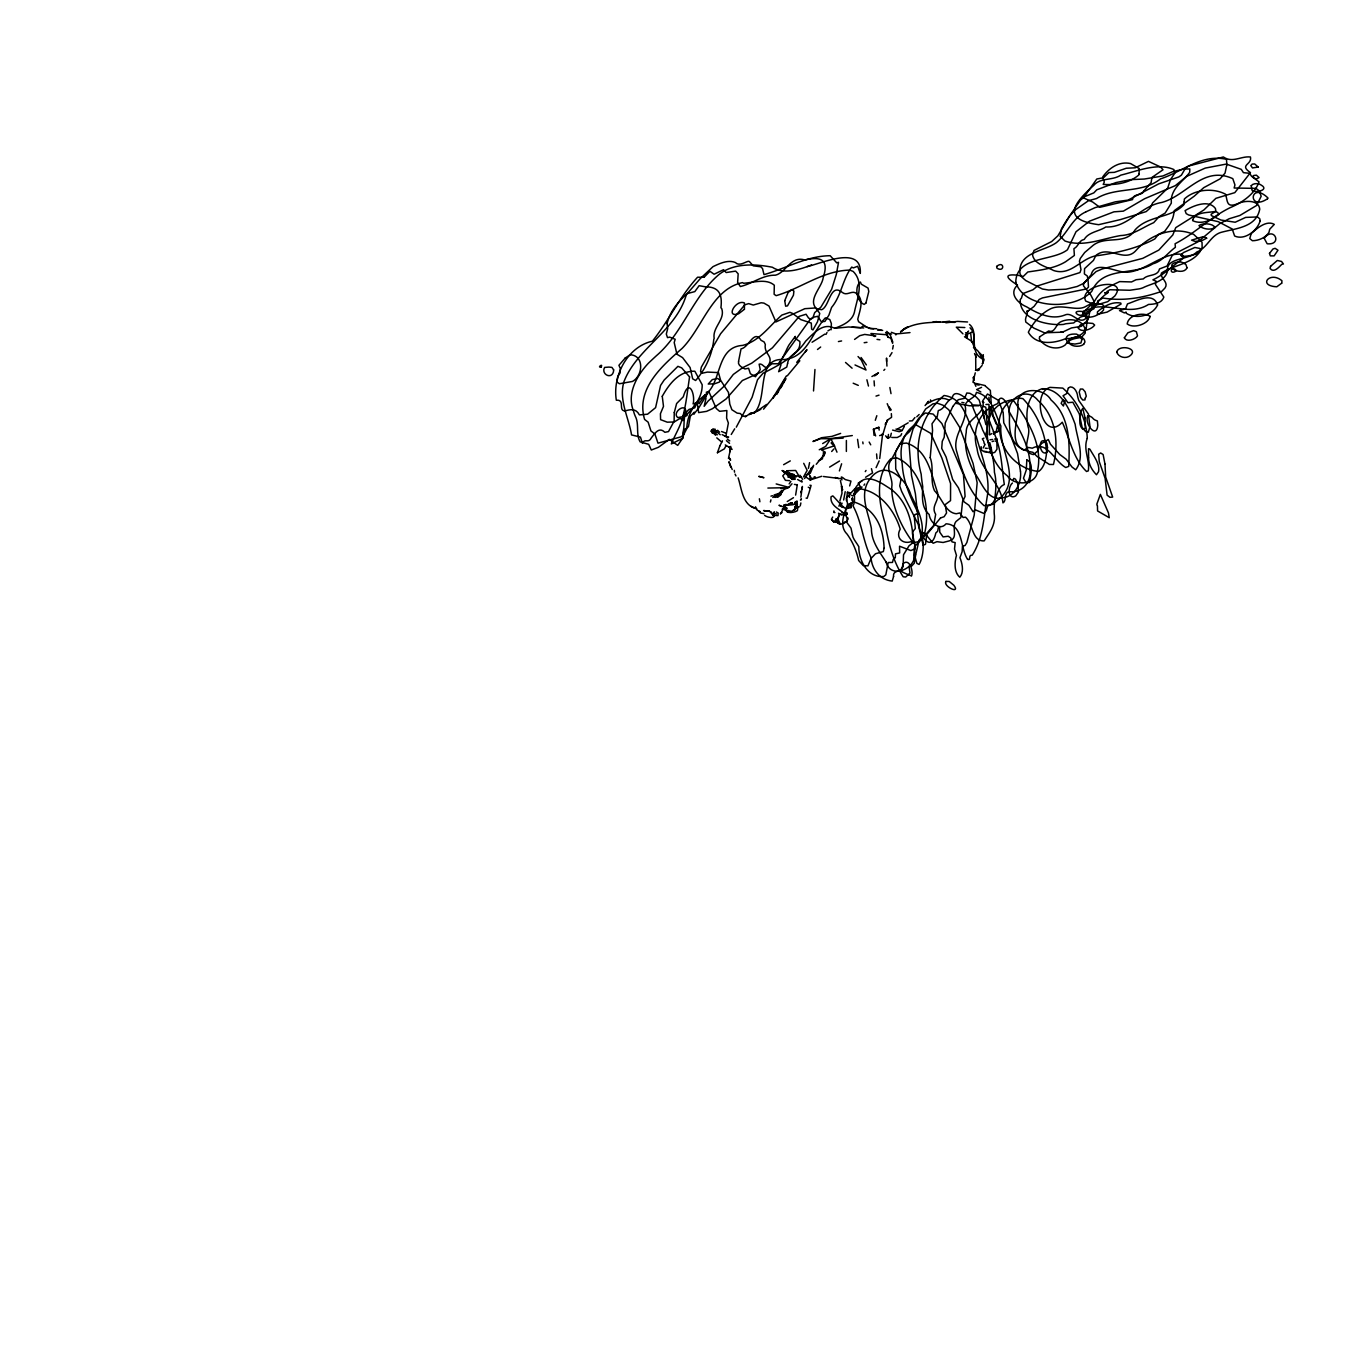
<?xml version="1.0" encoding="UTF-8"?>
<svg xmlns="http://www.w3.org/2000/svg" width="1351" height="1351" viewBox="0 0 1351 1351"><rect width="100%" height="100%" fill="white"/><g stroke="black" fill="none" stroke-linecap="round" stroke-linejoin="round"><path stroke-width="1.5" d="M989.759 406.617L990.199 414.673M697.741 406.263L698.636 412.612L706.624 411.346L712.501 408.661L726.23 398.849L742.358 380.526L761.542 371.897L771.928 363.807L778.328 363.723L809.705 320.069L813.758 317.164L817.642 316.303L821.34 321.758L824.954 321.403L828.889 315.171L831.591 307.42C841.386 295.835 842.602 278.965 851.721 267.093L853.325 267.903L857.649 266.282L860.3 273.409C862.107 244.751 821.78 263.344 807.02 266.654C795.063 271.027 781.756 273.51 772.4 267.262C754.956 263.8 733.255 262.837 718.563 274.861C692.506 297.321 682.88 333.005 656.366 355.752A355.583 205.301 -60 0 0 648.497 363.132C636.946 375.325 626.543 393.884 633.467 410.805A57.823 33.387 -60 0 0 635.257 416.176C639.513 424.13 635.578 434.043 640.154 441.878L648.683 444.31L651.3 450.018L658.376 447.316L669.319 439.362L677.712 445.374L682.711 438.112L682.795 432.894C685.481 425.193 681.748 414.757 689.128 409.37L694.786 407.816L696.863 402.649L697.69 406.212M801.211 499.802L801.379 498.772L800.434 500.073M973.801 344.184C973.767 337.581 975.405 329.104 969.478 324.426M940.499 517.973L944.113 516.707L946.561 512.958L945.21 504.582L950.53 500.63L950.58 483.557L941.867 458.023L930.755 433.367L915.522 424.569C901.742 432.827 899.141 449.579 902.215 463.866C902.975 481.294 910.591 497.81 918.494 513.65L914.982 514.461L914.306 516.69L915.303 528.579L912.634 531.754L912.482 533.865L914.965 545.905L914.526 555.177L916.89 563.384L919.068 564.431C923.24 557.642 924.945 542.325 920.926 534L923.527 536.094L924.878 535.739L924.405 533.341L922.446 532.446L924.776 533.206L933.119 543.254L936.969 541.667L943.116 542.477L948.909 540.991C959.261 538.475 950.969 527.684 956.035 521.486L960.882 517.585L962.52 501.829L965.087 496.391L963.432 474.623L941.883 423.555L933.119 414.065L925.3 413.001L919.153 417.763L909.611 431.543L904.343 436.407L896.743 449.511L895.51 452.484L895.747 469L901.066 478.997L899.715 485.921L901.607 491.325L918.207 524.357L923.121 545.23L925.503 544.318L926.718 534.54L940.549 517.94M1012.98 480.416L1013.807 478.372L1015.496 479.183L1017.928 484.35L1018.434 492.034L1015.682 495.952C1007.728 500.326 1007.61 486.85 1012.473 483.033M886.948 366.087L886.543 358.066L886.577 361.443M879.163 430.091L878.859 427.304L873.455 429.246L874.046 435.343M848.141 508.212L851.029 507.621L850.809 503.264M846.368 451.437L846.385 440.477M849.458 497.404L849.576 493.368L847.415 492.254L846.401 500.664M836.117 518.598L835.813 521.858L833.685 521.959L831.422 519.341L832.689 517.061M717.398 452.771L719.745 446.218M991.195 402.902L990.351 390.405L985.217 385.947M719.745 446.066L722.464 440.814M971.707 342.293L970.626 332.819L972.906 331.231L970.052 327.769M736.295 427.169L752.119 397.262L757.523 379.732L763.062 373.231C778.936 365.327 795.435 356.495 805.652 341.178C812.93 334.069 822.573 322.281 834.023 328.023L836.455 327.651C844.662 324.544 852.228 320.39 854.356 312.453C856.838 299.314 864.556 282.68 853.156 271.433L849.813 270.099C822.691 270.707 801.363 288.236 776.166 295.666L774.123 294.282L774.309 285.213C766.203 278.205 753.571 282.595 743.624 283.271L742.526 282.612C711.909 288.928 702.689 327.499 682.221 348.305C661.922 365.986 635.612 389.088 644.596 419.452L648.142 422.154L650.962 430.969L654.847 433.924L657.988 443.162L681.14 436.829L683.707 434.617L686.764 428.74C687.119 414.402 694.938 401.669 706.793 393.8L706.353 392.229L708.802 391.452C721.535 376.912 717.617 346.954 742.729 345.383C759.718 341.026 769.496 325.794 781.891 315.07L789.913 312.317L792.75 313.5L800.805 319.613L811.292 323.075L811.63 329.171L812.964 329.914L817.49 321.791L819.77 313.432L815.717 307.944L804.824 308.687L775.913 321.943L768.989 306.035L763.923 303.114L761.137 302.759L753.267 305.039L748.657 303.62L744.823 304.802L720.59 333.765L701.304 367.168L700.544 371.508L701.912 373.248L707.451 372.082L718.479 372.606L720.573 380.171L728.476 392.415L729.793 404.118L731.887 409.725L737.156 413.119L740.365 413.541L742.847 416.226L746.326 416.057M1017.539 275.216L1023.264 276.448L1027.841 271.99C1040.794 269.997 1054.135 268.629 1065.567 261.773L1074.383 255.44L1073.927 248.668C1078.689 246.321 1078.486 240.562 1084.245 239.397C1088.433 232.068 1099.022 231.443 1105.827 226.968C1127.882 227.998 1140.616 205.892 1161.877 202.43C1186.82 195.692 1202.947 165.194 1232.787 178.636L1234.949 184.918L1234.138 188.009L1256.042 188.397L1259.368 191.015L1261.159 196.3L1256.565 205.487L1239.863 215.484L1229.123 218.761L1219.598 223.742L1197.965 241.846L1172.448 254.934L1167.028 266.029L1159.496 268.95C1157.841 276.837 1147.675 273.898 1143.318 278.914L1136.073 279.741L1131.547 281.937L1119.675 281.599L1108.833 286.767C1099.95 291.394 1094.631 299.601 1091.135 308.535L1083.434 311.186L1086.272 316.539L1085.816 318.448C1078.807 324.916 1072.306 311.186 1064.74 315.087C1051.399 320.255 1037.906 313.635 1026.625 306.846C1017.911 303.249 1008.386 293.539 1017.506 285.095C1012.152 281.633 998.929 273.189 1017.607 275.216M991.938 433.553L989.574 434.921L988.966 404.388L985.943 404.489M831.118 329.796L831.372 323.531L829.801 319.528L825.36 317.873C812.289 331.738 807.577 357.103 784.374 359.569C754.905 357.103 768.871 397.785 754.162 413.22M873.455 429.246L875.634 435.934M813.522 390.963L814.957 369.499M915.742 554.585L919.17 539.995L923.29 537.478C932.258 512.958 922.936 468.409 896.676 457.837L890.816 458.766C874.739 476.109 878.606 502.217 885.125 523.225C888.164 541.886 892.791 560.952 903.177 576.759L905.677 577.046L909.983 573.094L909.02 566.272L911.52 566.187L914.289 563.232L915.691 554.974M728.442 458.496L730.435 449.309L729.979 450.694M726.112 435.073L728.375 423.049L726.618 418.118L726.855 410.535L719.61 411.329L716.233 408.458L708.802 391.452L698.67 408.036L693.84 414.183L694.313 412.19L690.293 416.26L688.436 426.781L684.771 429.297L682.846 438.214L671.312 443.922C674.993 434.735 680.6 426.376 682.88 416.446C686.359 403.274 687.473 390.321 689.584 376.929M987.649 434.971L986.23 409.775L985.723 407.208L983.308 406.296M847.584 517.467L848.175 518.868C846.486 522.634 840.592 526.35 837.232 522.449L837.096 518.7L833.685 521.959M772.62 515.339L778.007 515.609L778.193 513.042L776.386 511.995M965.593 332.718L967.299 334.204L967.485 332.177M975.777 369.836L975.692 354.57M1062.73 332.042L1071.495 327.938L1081.172 326.385L1082.86 325.067L1088.18 319.545L1089.818 311.625L1097.873 302.624L1097.603 301.037L1102.788 298.031C1123.171 301.324 1142.507 298.031 1161.776 291.326L1165.001 287.999C1169.155 282.123 1159.952 278.357 1161.404 273.105C1174.239 264.256 1195.5 264.07 1202.12 247.419L1202.035 242.201L1193.71 234.415C1173.749 225.735 1150.427 234.466 1136.326 250.104C1124.876 263.783 1108.968 244.463 1095.847 255.491L1093.466 260.388L1084.566 268.629L1084.38 273.932L1087.268 275.976L1087.994 279.37L1088.484 287.071L1086.643 288.928L1042.533 297.896L1039.189 299.432L1034.089 306.373L1028.972 310.392M795.621 495.091L797.326 484.587M996.869 438.585L996.97 449.224L994.775 452.349L992.107 453.142L983.562 451.42L981.451 449.967L981.113 446.657M985.926 434.87L986.331 432.067M845.202 491.696L843.649 499.988M879.737 458.513L882.355 436.17L886.459 422.356L885.243 424.383L887.185 421.613M847.026 513.667L847.043 512.755M891.322 433.215L890.461 436.795L888.131 438.298L886.509 437.167M729.76 451.943L730.756 446.37M892.639 349.031L893.298 345.468M780.034 493.368L781.672 491.055M973.142 381.303L975.27 372.842M808.405 468.409L809.587 462.633M800.248 505.916L800.873 502.944M800.856 497.151L802.359 486.428M809.891 485.262L811.107 485.397L808.877 493.199L807.172 498.266L806.108 498.114M780.777 493.132L781.131 491.494L780 494.061M838.515 513.228L841.808 514.883L846.79 514.528L847.009 513.549M994.319 433.418L993.593 434.262L996.042 432.252L997.545 425.396L993.289 415.939L991.431 407.377M839.849 500.917L842.011 493.233L841.47 486.056L842.568 489.923L840.373 480.5M801.92 489.18L802.46 486.9M976.959 370.191L978.479 369.144L975.439 370.377M822.894 456.503L822.337 458.918L818.419 460.742M982.785 362.963L983.764 358.809L982.329 364.078L983.748 360.599M770.408 502.015L770.931 499.836M780.49 513.954L785.86 504.362L785.049 505.173M887.472 420.651L887.708 419.789M849.644 485.921L850.961 481.108L845.338 479.588L842.213 477.241M715.658 435.258L713.818 433.553L714.223 432.455L712.028 432.877L711.301 430.901M773.92 515.677L774.41 512.35M839.393 470.925L841.622 463.798M904.343 426.443L902.282 430.26L895.933 429.094M797.006 500.968L795.182 502.234L796.364 506.034L794.81 509.715L791.551 511.303L784.239 509.682M794.624 506.507L795.519 508.685L796.769 504.311L794.81 509.715L797.36 504.514L797.039 502.099M875.296 420.296L876.833 415.703M851.029 507.621L851.991 502.994M865.974 302.996L864.218 304.431C856.281 301.374 854.356 286.125 860.418 282.038L861.279 284.149L868.085 288.101L868.794 291.512L865.923 303.046M840.592 502.369L838.887 506.169M995.755 441.405L996.413 438.805L987.801 416.784L981.434 408.002L979.222 400.166L976.182 396.941L969.849 393.276L966.809 393.006L964.597 398.292L958.231 399.71L952.81 406.482M841.808 514.461L839.224 514.495L837.232 522.449L835.813 521.858L837.096 518.7M719.627 432.236L717.634 430.327L715.844 431.509L715.034 429.078M816.257 464.271L825.174 453.463M781.25 491.038L777.754 494.652M1029.057 310.325L1027.115 311.439M725.994 445.813L724.339 448.87L717.432 452.754M879.146 460.911L876.107 467.615M813.64 465.284L810.262 473.323L809.114 472.816L808.725 473.846L811.934 479.2L810.127 479.926L805.314 476.599M796.364 506.034L794.54 503.67L795.182 502.234M835.813 521.858L839.393 514.815M793.476 475.755L796.279 475.991M731.246 434.465L734.691 428.807M901.691 433.688L900.678 435.714L897.216 437.504L891.778 437.488M840.457 506.405L842.095 503.18M780.929 387.213L785.252 378.804L776.859 394.306M972.906 331.231C975.794 340.638 971.2 353.253 982.43 358.927L983.325 354.654M780.692 494.601L782.634 490.666L781.621 490.531M826.001 334.406L826.998 332.498M786.316 376.017L772.738 398.207L778.446 391.064L763.535 409.184M983.156 447.958L985.149 444.293M711.133 431.442L712.112 429.787L713.092 431.948L714.071 431.712L712.771 429.297L711.437 430.142M783.496 383.127L786.012 378.702M780.743 387.94L782.651 384.613M891.339 459.644L900.171 443.719L906.453 443.06C927.445 449.765 930.805 472.462 936.918 490.666C940.972 500.495 930.163 505.409 935.669 514.326L933.676 525.455L919.491 541.599L913.158 542.595C901.472 527.515 891.255 505.308 891.778 486.884C893.467 478.136 884.533 468.121 891.305 459.695M863.965 485.279L864.724 483.996M764.582 515.339C767.115 517.619 777.416 519.527 773.279 513.144L774.174 511.928M625.243 357.998L618.944 365.294L620.345 368.62L619.991 373.112L617.728 376.659L616.985 382.012L619.4 383.752L632.437 381.455C642.924 375.899 644.663 355.516 630.208 354.756L625.125 358.083M952.759 406.55L945.244 423.049L944.197 437.251L942.238 441.389L941.715 448.363L946.038 456.891L952.691 479.504L958.416 487.779L964.023 501.812L968.887 505.274L973.024 511.691L975.692 509.969L983.832 513.414L986.314 510.661L987.665 505.95C998.136 503.619 995.028 488.116 1004.317 484.502C1001.952 469.321 1001.699 453.649 996.329 438.923L994.606 439.058M982.093 365.445L977.617 370.664L979.475 369.431M889.667 356.36L892.015 352.594M865.282 471.617L866.025 470.452M968.549 331.012L966.539 333.967L966.624 337.885M804.554 478.541L811.157 468.949M789.153 483.894L790.892 481.429M780.81 494.854L778.058 496.999M805.331 351.986L806.986 349.656L796.718 362.389M624.871 410.924C629.667 409.758 635.544 407.614 639.411 414.892L647.534 414.217L655.59 407.647L660.555 385.457L664.152 380.053L677.915 366.341L681.681 367.86L689.567 376.861M926.55 404.05L928.593 401.281L925.063 405.57M803.507 476.92L807.155 470.384L803.71 463.325M914.931 417.527L912.33 420.803L909.358 421.005M1083.671 344.336L1084.971 341.989L1084.431 339.979C1081.763 333.494 1063.761 338.729 1069.519 343.188C1071.123 346.481 1079.736 347.545 1083.62 344.37M728.223 437.656L722.11 434.617M781.486 492.034L782.634 490.666M787.295 375.814L799.843 360.768M789.659 480.652L785.455 480.382L782.769 475.89L787.143 470.739L795.705 470.469L798.441 475.18M785.049 489.028L788.9 487.373L791.99 483.759M704.107 277.242L709.917 271.281L714.088 274.236L723.528 269.693L726.129 272.547L735.67 271.112L738.17 273.814L737.629 282.376L740.348 286.53C752.169 283.828 762.673 274.844 775.373 275.199C786.029 272.666 790.639 255.609 804.774 259.966C820.209 256.454 829.463 258.852 823.181 277.664C821.982 287.442 807.239 299.821 816.612 308.839L821.628 309.717C829.666 306.576 830.088 282.275 842.399 292.508C847.297 296.443 852.025 289.486 856.821 293.724C864.572 300.395 859.557 311.017 857.75 319.224L858.611 321.741L867.342 327.55M851.366 495.226L852.734 495.935L862.039 487.002M831.676 451.487L833.922 448.954M836.978 520.051L837.856 519.054L840.406 524.222M1027.148 311.878C1028.246 314.479 1024.413 317.401 1025.764 322.011L1033.87 328.107L1044.391 332.785L1062.815 332.177L1060.822 332.126M902.096 430.733L899.242 431.695L892.572 430.091M983.68 441.169L984.322 443.77M833.905 511.657L833.922 510.914M883.824 370.36L884.837 369.279M782.921 490.531L781.773 491.73L784.306 489.298M779.73 493.639L781.638 491.899M916.789 416.8L919.153 414.487M822.641 455.456L823.62 454.51L824.313 455.794M774.14 496.239L776.639 495.175M794.54 503.67L796.685 501.677M793.476 497.692L787.245 501.542M774.309 496.037L775.508 495.682M901.387 331.046C912.06 322.957 927.495 322.467 940.11 322.129M810.735 468.577L813.437 466.23M998.862 499.11L992.613 504.396L984.17 505.747C969.174 492.558 962.098 471.617 957.032 452.703C950.986 435.461 968.785 422.002 965.087 405.384C966.894 398.9 975.371 398.41 976.469 392.364C992.158 396.079 994.64 413.389 1000.888 426.055C998.828 449.799 1022.589 479.808 998.862 499.11L1000.365 497.911M839.511 461.012L829.598 467.108M777.247 496.982L778.328 496.307M900.695 331.789L904.832 328.496L900.543 331.89M836.978 452.163L834.327 445.847L821.543 449.984L825.275 452.18L823.114 453.092L824.211 453.514M793.273 510.154L796.263 507.807M824.853 334.102L812.069 342.242M817.49 349.487L820.665 347.021M782.111 509.276L783.259 508.787M854.558 339.422L859.743 335.69L864.691 334.423L875.803 335.943M745.245 416.935L751.173 412.697M766.591 404.456L759.093 409.623M1085.697 211.938C1072.018 218.237 1067.712 233.166 1056.482 242.572C1043.799 251.742 1017.776 252.08 1019.971 273.527L1021.559 276.871L1025.747 280.535L1042.432 289.013L1048.596 290.043L1066.023 289.198L1077.22 286.463L1083.249 283.558L1096.151 271.534L1102.213 268.967L1142.794 258.328L1158.77 250.121L1172.803 234.956L1175.758 227.644L1203.876 209.979L1215.866 198.344L1234.814 192.636L1250.469 172.624C1238.715 164.569 1252.191 165.092 1250.452 156.986C1240.961 155.905 1232.534 163.319 1223.364 156.969L1188.694 166.021L1185.621 167.912L1181.399 175.157L1178.815 176.947L1158.668 183.871L1128.051 200.1L1115.386 201.823L1095.019 207.682L1085.799 211.887M784.948 473.323L787.853 471.296L787.143 470.739M775.102 497.421L776.977 496.661M778.548 494.669L772.772 497.455M865.586 477.258L872.577 472.918L871.446 468.679M874.604 375.882L876.731 374.514M780.456 513.566L781.993 512.569M791.77 502.944L786.518 505.477M790.284 460.911L783.614 464.693M806.159 475.028L807.999 473.914M716.013 431.053L716.165 432.421L712.703 432.962M862.107 480.804L858.189 483.168L860.807 487.356L853.596 495.141L855.791 490.7L860.807 487.356L857.885 487.728M822.641 443.584L830.747 438.737L852.295 435.546M874.958 374.987L878.471 372.91L871.919 376.524M827.91 330.877L829.886 329.712M897.52 428.993L908.176 422.795M927.749 403.324C933.997 399.71 942.272 396.046 949.077 400.318M847.786 505.848L851.687 503.602L849.61 506.997L846.739 508.618M843.075 523.057L845.557 521.672M994.336 432.404L999.132 431.07L997.545 425.396M819.246 449.748L825.63 446.455L830.747 438.737L843.142 438.146M778.649 493.723L780.236 492.929M760.833 409.336L749.214 414.554L757.843 410.94M791.433 476.143L796.364 476.734L787.785 474.437L782.263 470.587L791.585 474.691L793.763 475.164L788.815 473.086L794.27 474.573M783.901 505.646L784.002 504.683M981.569 387.349L976.638 389.561L980.86 391.959M821.746 476.278L810.127 479.926L810.076 476.295M886.712 420.549L891.592 417.307L891.339 413.626M778.294 493.622L774.106 494.99M967.299 334.204L970.626 332.819M875.887 428.453L878.859 427.304M996.042 432.252L999.132 431.07M807.054 266.654L811.529 264.965M704.091 277.242L697.572 277.225C679.654 296.629 668.745 320.93 652.381 341.195C627.286 346.802 612.307 376.169 616.343 400.251C625.327 399.254 617.998 410.873 624.905 410.873M840.643 433.401L831.811 436.424L821.661 437.707L812.947 441.507L820.682 438.687L830.747 438.737L834.648 446.05L831.169 442.824L834.327 445.847M791.889 502.808L789.119 503.754L792.091 502.876M1042.482 388.716C1026.861 392.736 1025.206 413.778 1028.06 426.798C1031.792 435.326 1019.397 451.977 1033.498 454.595L1038.058 450.71L1039.307 446.117L1041.537 443.567L1048.292 439.531L1050.436 444.175L1059.724 454.476L1066.209 459.272L1071.985 467.007L1075.7 469.776C1085.478 457.145 1077.119 438.839 1075.143 424.248C1069.654 409.505 1060.822 388.514 1042.499 388.716L1045.252 388.767M879.636 435.613L882.794 434.566L881.781 434.313M812.272 478.524L815.21 477.579M876.005 396.096L879.028 395.151M785.775 505.747L782.567 506.709L778.987 505.274L780.794 505.882M992.124 441.574L994.049 441.017M770.948 496.138L772.468 495.716M983.95 438.129L982.312 438.839L983.342 440.544M773.279 513.144L776.538 513.988M780.861 488.572L786.113 487.931M795.199 479.335L792.547 479.369L782.263 470.587L787.954 473.897L792.243 479.47M910 332.599L895.983 333.967L891.305 332.278M838.414 341.567L841.605 340.942M945.852 322.805L957.656 321.403L967.569 321.977M835.256 328.259L848.462 326.976L863.745 327.938M976.672 370.394L978.715 370.09M852.447 534.962C852.903 538.931 856.737 542.798 858.848 546.767C858.628 560.834 867.933 577.924 883.79 576.522L885.817 574.85L888.181 562.54L892.487 562.438L893.264 559.365L895.291 557.727L895.493 553.842L899.648 552.931L899.546 546.209L910.844 550.549L914.83 548.911L914.728 543.693L911.081 541.667C902.823 544.571 895.189 537.833 900.205 529.17C894.328 508.989 877.221 488.15 854.963 488.572L846.317 498.063C851.974 519.932 839.444 502.302 832.824 495.901L831.051 496.763C829.396 509.715 849.999 510.34 846.874 522.465L851.029 528.173L852.43 534.776M799.268 506.845L796.566 506.997M864.167 342.715L866.97 342.31M845.777 514.68L846.79 514.528M943.116 322.011L949.736 321.2M989.016 448.312L991.195 448.076L992.107 453.142M990.03 439.767L992.63 439.48M784.458 487.728L767.875 488.049M936.767 321.572L933.085 321.91L954.87 322.382M785.792 488.133L787.717 487.964M1061.498 332.245L1062.865 332.16M877.559 330.151L882.693 330.37M885.597 332.464L891.525 334.102M873.692 328.85L868.642 328.276M978.732 405.756L969.376 405.756L956.153 403.358M823.435 476.498L841.116 478.727M842.028 512.671L845.726 512.856L845.76 509.006M980.758 405.401L972.382 404.895M713.767 432.252L716.165 432.421L715.051 433.283L717.364 434.836M983.916 451.386L986.618 451.572M788.9 487.373L776.183 483.928M985.284 448.194L987.243 448.363M786.654 504.599L793.561 504.48L788.849 504.784M852.059 327.128L860.823 327.685L863.255 325.878L870.568 328.496L876.833 328.749M964.834 327.533L956.322 327.195L962.959 333.849M765.983 510.931L769.107 511.235L763.568 510.509M887.286 334.778L870.939 333.511L874.773 336.551M769.513 511.269L764.024 510.678L769.107 511.235M841.605 507.182L843.818 507.436M877.019 339.371L879.889 339.76M833.854 512.417L834.918 512.569M794.388 484.401L797.022 484.773M976.317 383.532L985.082 385.542M847.415 492.254L850.066 492.727M961.861 402.395L964.074 402.818M878.302 329.492L881.088 330.032M892.623 343.374L890.816 338.138L887.995 337.243L886.425 333.106L888.012 333.444M725.048 436.289L728.713 437.048M761.592 513.144L763.974 513.701M814.214 476.768L815.413 477.072M967.586 559.348C971.622 561.053 967.637 554.737 972.196 555.21C983.562 537.698 983.781 515.727 987.446 495.344C990.401 475.805 981.4 455.456 976.283 436.491C966.472 422.036 965.323 398.241 944.011 395.488C921.01 414.993 912.989 444.226 921.179 474.167A130.929 75.588 60 0 0 922.75 486.681C922.446 496.205 921.01 507.368 929.201 514.511C929.775 521.858 939.637 531.619 946.055 523.8C963.364 524.61 960.189 548.388 967.536 559.263M787.599 511.725L789.187 512.181M787.802 476.937L790.538 477.73M797.259 475.924L801.194 477.46L798.981 476.43M788.883 474.353L793.155 476.379L788.596 473.813M835.273 477.443L838.464 478.541M755.513 506.811L757.1 510.07L760.258 511.674M794.945 478.355L787.785 474.437L788.612 474.995M855.014 364.956L866.025 370.022L861.347 360.16L858.037 356.529M1083.012 311.591C1067.02 309.447 1083.84 320.829 1083.215 311.743M721.552 431.493L725.707 433.131M972.956 382.265L979.07 385.187M783.259 508.415L785.86 509.918C786.383 514.039 794.743 512.519 797.394 510.678L797.968 506.541M853.19 383.211L858.29 385.39M808.236 487.221L809.975 487.964M784.137 507.047L787.126 508.364L784.036 506.946M738.136 477.882C741.952 489.315 742.223 505.358 756.644 508.803M964.479 336.754L971.859 341.347L974.544 347.714M751.122 506.338L754.534 507.875M760.714 513.11L758.62 511.083M975.523 383.887L977.347 384.748M982.312 401.686L983.9 402.48M771.59 512.299L769.901 511.455L772.316 514.511M725.403 436.069L726.348 436.542M783.58 508.364L784.982 509.091M989.337 451.741L991.735 452.653M731.516 448.718L725.284 444.901M839.511 523.732L837.367 522.432M789.795 476.43L792.21 478.051M797.647 479.554L802.072 482.003L801.616 480.483M731.381 448.566L728.544 446.894L732.107 449.461M727.243 439.109L729.76 440.899M978.242 351.311L973.666 346.987M716.773 437.859L721.721 442.098M717.212 432.151L720.218 434.786M726.416 440.696L729.574 443.314M845.523 362.456L852.093 368.198M714.561 431.628L712.771 429.297L714.071 429.213L712.855 430.023L714.071 431.712M885.58 435.833L888.131 438.298L888.434 434.448M853.545 493.571L854.541 494.534M983.511 356.833L978.681 351.986L982.43 358.927M832.064 520.034L832.942 521.013M799.978 475.231L802.73 479.335M866.379 364.905L861.06 357.475M973.48 347.393L974.763 349.031M1018.468 407.478C1030.897 425.886 1042.448 447.738 1037.568 470.638C1036.724 485.397 1014.162 486.428 1007.339 475.805C983.511 457.651 975.49 404.878 1012.929 399.727L1017.995 406.837M889.059 406.82L891.238 409.961M993.306 431.78L994.201 433.131M886.087 561.965C889.887 577.468 909.24 571.034 913.664 560.26L914.509 546.53C930.248 532.936 918.477 510.357 910.962 495.141C906.031 478.727 885.986 460.353 871.834 476.633C857.513 492.49 868.203 511.252 871.412 528.663C871.327 541.498 879.67 551.951 886.222 562.236M886.425 333.106L887.995 337.243M729.084 462.16L732.208 469.506M965.374 334.592L967.164 337.784M869.166 442.047L870.72 444.834M981.822 407.715L985.909 424.636M996.227 424.079L992.478 415.112M735.079 474.133L735.974 475.94M974.527 353.557L976.249 357.12M1097.451 505.831L1097.569 510.948L1109.239 517.686L1108.462 512.907L1100.356 494.398L1096.809 504.244L1097.367 505.629M792.412 476.143L793.729 479.132M895.46 333.917L895.882 334.93M887.219 403.679L890.056 410.501M974.645 383.363L975.878 386.318M918.883 524.188C919.457 535.638 931.278 553.386 935.838 532.953L937.645 531.264L938.438 526.755L939.536 526.974L939.789 532.243L943.082 536.904L948.25 536.246L950.749 537.968L952.016 541.886L955.174 542.595L954.515 549.013L956.457 555.396C954.448 562.489 954.009 572.368 959.784 577.215C964.158 572.182 962.351 563.688 959.936 557.693L962.132 551.698L962.452 546.26L965.087 545.483L966.877 542.494L974.189 515.204L977.161 482.746L973.092 463.494L959.497 427.034L948.706 409.725L943.082 405.249L937.476 403.24L932.933 403.865L925.638 408.998L913.09 428.858L909.02 443.415L911.52 475.518L915.404 493.774L918.883 525.488M728.966 461.822L730.671 467.041M886.813 331.383L890.393 335.251L892.825 342.175M989.793 442.655L991.195 448.076M866.903 379.766L868.457 386.031M983.021 412.528L984.322 418.776M930.451 399.879L930.805 401.568M841.335 477.004L841.926 479.96M889.87 387.517L891.018 393.648M857.564 439.345L858.78 447.671M759.363 498.772L759.887 501.778M973.514 379.293L973.463 377.267L974.02 380.56M973.463 377.267L973.818 379.648M862.782 441.963L863.053 443.803M734.285 470.334L734.556 472.175M967.08 332.988L967.485 336.112M988.915 397.228L989.489 401.939M991.043 406.516L991.499 411.025M876.579 453.953L877.002 458.816M874.08 380.864L874.435 385.913M852.481 500.191L852.363 498.063L852.498 501.12L852.413 498.114M800.805 491.274L800.839 492.693M884.094 548.236L883.318 551.613L875.516 553.741L871.057 558.47L867.916 565.866L863.289 565.613L858.645 560.513C856.602 551.039 852.734 541.903 847.026 534.033C838.836 526.046 844.139 513.633 847.415 504.852L853.596 501.88C874.992 508.381 883.503 527.245 884.094 548.236M930.197 457.634C934.25 468.392 929.657 479.993 934.504 490.717C942.474 498.907 945.43 512.519 956.238 513.752L959.801 512.958L963.111 517.501L965.475 517.129C973.294 523.648 971.673 541.481 984.17 540.907C989.236 532.767 995.923 525.455 994.218 513.549C993.441 499.786 998.153 486.512 994.42 472.276C994.116 457.533 989.54 443.027 982.684 430.091C979.576 420.938 974.257 412.798 971.707 403.476C967.789 399.727 953.924 386.589 952.083 398.444C945.97 400.875 944.957 409.032 938.286 410.62L937.222 416.598L932.021 423.758L932.562 430.412L930.197 457.634M1104.983 464.085L1105.692 477.089L1112.667 497.084L1109.998 497.32L1107.111 495.175L1105.101 478.271L1099.258 461.603L1098.684 454.223L1100.677 452.99L1103.125 454.527L1104.983 464.085M893.551 576.573L892.217 581.082C879.383 579.714 871.885 569.227 871.007 557.558C862.901 541.65 861.87 521.925 853.055 505.933C856.669 499.093 851.518 490.345 858.189 484.553C865.569 473.171 879.163 481.463 887.455 486.951C906.808 498.401 912.617 521.824 913.377 542.376L909.037 545.787L903.532 554.737L903.093 566.576C900.745 573.027 892.69 569.531 893.551 576.573M1192.663 219.723L1192.663 220.669C1201.782 224.908 1211.847 220.145 1218.754 214.488L1217.741 212.495L1215.073 211.448C1207.558 212.918 1196.192 211.702 1192.663 219.723M674.267 412.579L674.098 421.225L668.509 431.594L664.861 432.303C658.967 426.359 654.863 433.485 651.402 437.775C648.328 443.905 645.001 437.893 642.417 443.229L640.458 437.099L631.559 434.921C628.671 417.391 618.64 400.217 623.841 381.978C636.726 348.051 676.007 331.079 686.359 294.602L700.19 278.694L713.024 266.637C719.61 263.479 728.105 259.46 735.332 262.516C740.095 267.532 748.302 259.206 749.636 261.824L753.183 265.826L760.714 266.755L762.538 268.545L763.99 274.625C785.809 268.528 806.682 255.947 830.19 255.711L836.776 262.871L838.532 262.297L836.286 274.608L831.625 289.35L820.918 307.116L814.687 312.621L812.863 317.789L810.279 318.887L808.573 318.042L806.057 314.243L799.302 316.337L772.434 347.815L751.73 363.183L742.695 367.658L733.323 374.43L724.828 385.542L707.975 401.213L704.158 406.313L705.931 398.731L705.391 394.56L699.024 403.763L698.974 401.99L693.114 403.966C695.512 394.83 688.993 377.013 683.319 396.755L676.615 403.544L674.267 412.579M1086.339 327.651C1084.329 335.183 1073.471 339.067 1065.922 338.527C1053.746 343.711 1036.082 345.653 1028.331 332.262C1032.603 323.396 1040.49 314.108 1049.355 309.447C1060.096 303.046 1075.531 311.422 1084.921 306.93L1094.327 301.915L1090.747 294.957L1083.401 285.736L1083.738 283.558L1091.169 274.793C1095.137 259.037 1117.547 273.577 1128.001 272.176C1146.594 270.453 1162.975 252.265 1181.669 254.292L1183.408 256.031L1183.358 258.261C1172.921 265.522 1164.63 274.27 1152.927 279.843L1156.253 281.312L1155.375 284.369L1163.853 297.119C1161.59 303.536 1154.244 304.211 1148.519 304.448C1131.429 315.29 1112.447 304.566 1094.496 307.319L1093.938 308.771L1085.883 312.317L1087.369 317.637L1086.339 327.651M1226.843 164.636L1225.036 173.114L1220.088 178.856L1203.758 187.654L1194.25 196.165L1174.222 210.705C1173.259 220.247 1170.05 224.046 1164.596 231.426L1158.516 234.348L1154.818 238.941C1137.407 248.246 1118.408 252.519 1098.87 255.457C1081.83 256.318 1071.799 276.685 1053.56 270.487C1046.535 266.654 1034.376 264.391 1032.536 254.984L1034.005 250.459L1051.652 241.559L1057.867 235.834L1069.62 216.076L1074.872 210.165L1088.534 200.674L1096.505 198.546C1115.977 186.438 1141.561 193.987 1160.526 178.872C1182.649 171.628 1201.394 153.761 1226.472 159.317L1226.843 164.636M1009.535 416.024C1008.657 435.579 1012.169 448.752 1032.873 452.298L1037.028 456.418L1049.355 464.44L1053.442 464.491C1059.032 442.588 1055.908 416.294 1038.024 400.487C1026.405 385.846 1005.735 398.494 1009.535 416.024M1015.749 282.123C1023.957 309.379 1074.467 310.747 1091.828 291.225C1102.923 265.775 1133.202 276.161 1152.825 263.85C1162.215 261.418 1167.788 252.789 1175.387 247.317L1175.1 243.737C1194.419 233.791 1210.53 217.224 1230.018 207.733C1241.704 202.802 1254.809 194.274 1259.014 181.861L1251.533 176.272L1249.641 173.3L1243.427 172.658L1241.265 169.348L1226.252 164.079L1205.278 168.081L1186.533 176.424L1175.336 185.644L1144.601 198.732L1123.357 211.144L1113.933 211.837L1089.463 221.192L1076.004 231.747L1067.459 249.766C1052.361 261.57 1016.476 255.778 1015.749 282.123M1267.559 198.732C1247.311 212.175 1249.607 180.392 1267.913 197.922L1267.559 198.732M1020.461 471.178C1021.913 483.067 1014.736 497.523 1001.53 497.793C987.361 501.508 981.552 481.716 974.443 472.951C967.856 460.623 963.567 446.354 966.235 432.354C965.83 417.628 986.23 415.433 982.751 400.723L987.497 394.019L998.44 400.335L1003.202 412.528L1003.742 422.795L1011.561 437.91L1017.523 453.531L1020.461 471.178M784.728 300.682L785.64 306.187L787.498 305.883L793.442 295.21L793.915 291.107L791.855 289.621L788.123 292.491L784.728 300.682M1017.877 404.776C1019.313 418.692 1007.542 442.284 1023.855 450.221L1028.449 447.468L1032.282 448.194C1047.447 440.308 1054.32 461.248 1065.77 467.514L1068.725 466.399C1069.772 443.685 1070.212 416.733 1051.01 399.947C1043.766 387.011 1016.509 386.487 1017.877 404.776M1026.828 459.948L1026.253 470.047L1023.484 478.288L1026.051 482.577L1029.597 482.51C1030.154 475.924 1034.494 463.021 1026.828 459.948M1087.285 438.315C1082.827 449.495 1090.122 460.066 1088.298 470.84L1086.559 471.499C1073.15 458.8 1069.722 438.585 1062.274 422.204C1043.344 443.094 1030.526 393.428 1050.014 387.382L1062.798 388.109C1077.271 400.757 1086.525 418.945 1087.285 438.315M1088.585 457.786C1088.534 464.22 1092.013 470.249 1096.488 474.741L1098.549 471.702C1100.153 463.832 1093.499 455.844 1089.987 449.326A4.289 2.482 60 0 0 1088.518 448.752L1088.585 457.786M667.107 323.581L667.681 328.732L666.313 334.069L667.512 337.632L669.657 337.125L675.179 339.253L674.2 342.563L676.935 354.215L682.576 357.627L690.108 367.54L692.675 378.82L695.613 380.492C705.644 369.313 712.332 354.182 713.784 339.337L714.172 338.392C712.197 327.347 725.521 319.511 721.704 308.619L720.927 307.758C722.599 293.809 718.664 286.784 705.425 286.834L699.143 285.686L694.819 291.596L687.068 293.657C678.185 301.577 669.657 311.912 667.107 323.581M1029.884 469.017C1031.809 481.885 1022.065 493.453 1008.741 491.612C1003.658 493.368 1006.715 501.153 1002.949 502.91C1000.821 481.716 979.695 469.895 977.043 448.481C971.403 429.838 979.796 410.569 997.798 403.561C1000.382 390.067 1009.096 405.418 1009.281 411.802C1019.245 429.398 1031.218 447.873 1029.884 469.017M1090.882 305.073L1083.046 312.52L1082.81 315.273C1088.974 319.917 1099.342 315.34 1103.514 310.088L1103.716 305.647L1101.437 303.823L1094.344 303.772L1090.882 305.073M1184.168 201.89L1183.915 204.643C1170.979 218.541 1148.434 215.147 1135.195 229.754C1125.552 245.696 1106.047 235.125 1093.043 245.409L1084.684 252.519L1080.276 258.48L1079.432 261.165L1080.986 269.66L1079.973 272.564L1037.771 285.821L1032.924 289.789L1022.842 293.572L1021.44 298.149A79.506 45.9 0 0 0 1020.241 299.55C1019.245 319.258 1046.856 325.726 1063.355 324.443A79.54 45.917 0 0 0 1065.787 323.75L1073.707 322.94L1080.293 317.147L1083.941 315.999C1093.651 310.325 1098.059 298.791 1107.668 293.015L1107.229 291.394L1109.897 289.739L1129.824 290.262L1137.238 289.165A15.064 8.697 0 0 0 1142.929 287.78C1151.474 283.372 1164.832 282.021 1167.551 271.027C1165.491 257.332 1189.37 260.186 1196.699 252.063C1207.135 248.179 1210.395 235.733 1220.662 232.49C1235.118 228.387 1256.244 227.762 1259.74 209.152C1258.912 199.728 1245.132 200.438 1238.799 203.224C1226.218 208.729 1227.772 201.552 1225.61 194.257C1213.266 187.603 1194.554 189.275 1184.371 199.019L1184.168 201.89M1046.637 452.281C1045.91 459.036 1044.441 467.395 1038.666 471.465C1018.063 469.422 1000.753 451.352 999.74 430.361C995.907 416.429 1006.596 395.168 1022.893 398.646C1036.707 412.764 1045.387 432.725 1046.637 452.281M662.26 396.316L663.493 406.381L660.436 413.71L660.588 419.654L667.242 422.171L674.115 421.985L680.245 418.32L682.88 420.617L684.298 416.176L686.967 415.618L686.865 414.217L683.775 413.575L685.514 415.956C693.722 407.36 702.503 397.397 702.182 384.731L694.836 371.221C679.165 370.748 669.201 383.937 662.26 396.316M1047.498 447.586L1046.89 452.078C1041.942 456.418 1037.737 444.175 1042.077 440.966L1044.965 440.426L1046.924 443.381L1047.498 447.586M1171.266 198.985L1171.317 203.157L1165.136 213.086L1159.124 216.599L1153.703 222.662C1142.76 227.356 1133.32 235.108 1120.57 235.564C1102.365 238.671 1083.114 247.436 1064.993 241.018L1060.147 236.374L1061.531 228.741L1065.905 221.429L1080.445 200.168L1084.498 196.722L1093.854 192.855L1096.776 189.799L1116.027 182.554L1130.584 179.632L1144.297 179.041L1162.907 175.951L1172.82 171.628L1184.016 169.01L1189.826 168.943L1189.707 172.303C1183.324 181.22 1172.938 186.962 1171.266 198.985M1258.203 167.051L1252.495 167.929L1250.79 165.582L1252.073 164.045L1254.707 163.978L1258.203 167.051M787.599 363.419L786.755 367.067L778.632 371.711L780.895 365.108L780.27 362.473L786.113 350.736A25.973 14.996 -60 0 1 789.035 344.91L795.266 336.365L794.776 338.155L799.876 341.516C800.839 354.283 789.068 352.459 787.599 363.419M738.575 361.291C737.46 365.277 742.071 367.506 744.941 368.958L748.589 368.266L750.362 373.687L755.445 376.76L760.241 369.6L759.127 364.179C763.18 362.828 765.223 370.934 768.28 365.412C774.258 356.039 763.653 354.215 765.325 344.488L764.142 341.972L761.035 340.283C753.942 328.783 749.062 347.511 741.04 348.862L738.575 361.291M1251.178 233.605L1249.776 238.57L1252.394 240.731C1258.794 240.664 1265.347 237.776 1268.927 232.49L1269.754 229.18L1274.314 224.384C1266.343 219.808 1256.751 228.623 1251.178 233.605M1116.72 351.969C1118.189 357.272 1126.244 359.417 1130.567 355.33C1138.673 348.085 1118.814 344.167 1116.72 351.969M1088.079 415.584C1083.451 422.779 1096.674 439.818 1097.772 425.244L1097.384 420.955C1091.152 418.962 1094.614 417.543 1088.079 415.584M903.008 563.789C902.012 571.912 896.27 569.886 910.895 575.678A4.728 2.736 60 0 0 911.418 576.117C913.766 571.912 909.51 557.473 903.008 563.789M1085.073 417.814L1085.225 428.385L1082.759 429.162C1077.845 424.619 1080.412 417.104 1080.935 411.312L1082.759 408.357L1085.073 417.814M1039.594 336.855L1039.291 338.746C1044.053 347.19 1057.107 351.125 1065.213 344.944C1069.013 339.354 1073.285 338.729 1081.374 337.429L1085.225 333.14C1086.39 319.478 1069.114 317.029 1059.792 322.332C1055.874 324.73 1054.759 333.427 1048.646 330.978L1039.594 336.855M1269.484 253.38L1270.312 255.863L1274.111 255.896L1277.978 250.222L1275.124 248.314L1272.963 248.989L1269.484 253.38M613.641 369.87L613.422 371.981C611.53 378.77 602.918 375.24 603.863 369.363L604.623 367.438L608.929 367.084L611.935 367.404L613.641 369.87M1150.191 316.421C1148.215 324.189 1133.641 328.969 1127.19 323.936C1128.44 314.682 1143.385 311.777 1150.191 316.421M1143.757 191.031C1142.676 196.047 1133.016 192.973 1132.51 199.61L1099.815 207.311L1092.655 202.008L1083.468 197.871L1096.809 178.991L1103.531 177.741L1108.935 172.573L1114.355 172.354L1126.261 168.25L1135.212 167.794L1148.485 161.377L1160.509 166.95L1163.025 169.77L1151.93 177.437L1151.12 182.605L1143.757 191.031M1085.275 398.19L1084.954 399.913L1082.759 400.048L1080.547 397.38L1079.229 392.077L1080.361 389.054L1082.759 389.054L1085.14 391.807L1086.272 396.147L1085.275 398.19M1251.212 185.712L1252.141 190.559C1256.582 193.21 1269.146 189.664 1261.412 185.222C1258.98 183.027 1253.069 182.993 1251.212 185.712M1264.181 238.266L1267.17 243.771C1282.943 245.426 1274.061 225.33 1264.181 238.266M1064.791 401.129L1063.406 406.009L1061.16 403.324L1062.815 399.828L1064.791 401.129M1157.571 304.938C1152.639 315.661 1136.225 319.815 1126.244 313.229L1126.075 312.064L1124.404 312.942L1119.54 310.595L1125.518 308.839L1127.477 303.891C1136.326 301.003 1153.146 291.276 1157.571 304.938M744.435 309.261L738.609 313.77C725.065 318.363 735.755 299.027 744.452 302.962L744.435 309.295M685.784 411.565L682.694 416.682L677.78 417.594C671.498 412.595 685.835 402.26 685.784 411.565M1170.506 179.615L1167.652 188.194L1152.639 202.87L1150.174 208.037L1146.188 211.6L1120.435 219.588L1098.65 224.688C1061.92 219.689 1072.694 204.17 1093.77 185.357C1100.17 177.454 1112.633 180.764 1120.823 175.14C1137.61 171.037 1157.739 162.39 1173.935 169.567L1174.779 173.249L1170.506 179.615M1081.847 339.608L1080.918 342.985L1074.923 344.066L1067.763 343.222L1066.074 338.949C1066.26 334.052 1072.762 333.866 1076.544 334.136L1080.074 336.011L1081.847 339.608M1026.777 311.355L1027.739 311.625L1026.777 311.355M1260.128 220.889C1257.342 230.7 1244.626 240.681 1234.611 235.986L1232.196 228.978L1218.247 221.682L1188.627 214.961L1186.195 213.627L1185.08 210.621C1193.186 205.774 1208.554 199.154 1215.393 208.476L1215.917 211.212L1211.121 214.285L1211.34 215.586L1220.949 220.027L1235.186 222.239L1245.639 217.41L1257.545 216.937L1259.858 218.913L1260.128 220.889M1068.354 388.092L1066.665 393.614L1063.034 395.759L1067.915 402.699L1072.846 402.243L1079.28 413.778L1082.117 427.355L1085.765 431.729L1088.315 432.252L1089.953 426.528L1088.433 414.065L1078.909 400.673A18.036 10.403 60 0 1 1077.372 394.526C1076.527 391.216 1074.248 386.791 1070.279 386.893L1068.354 388.092M996.633 266.434L997.038 268.292C1005.026 272.919 1004.283 259.966 996.633 266.434M1078.149 327.719C1080.614 333.207 1091.861 329.458 1094.648 325.067L1092.824 323.446L1085.613 322.788L1080.344 324.899L1078.149 327.719M1139.045 174.059L1138.893 174.904C1129.115 183.263 1115.571 185.239 1103.193 184.395L1104.307 182.081L1102.686 176.964C1108.918 168.166 1119.067 160.955 1130.584 163.572L1139.265 168.588L1139.045 174.059M945.936 581.42C942.88 586.435 960.899 594.71 953.874 585.287L949.246 581.47L945.953 581.403M601.127 367.05C596.568 367.894 603.542 362.76 601.127 367.05M1124.353 337.801C1126.346 342.462 1135.33 339.675 1137.508 335.859L1136.377 331.687L1133.573 330.64L1127.882 332.785L1124.353 337.801M1270.548 266.35L1270.041 268.41C1273.706 273.527 1279.076 266.991 1281.812 264.289L1283.45 263.985L1281.525 261.452L1277.337 260.473L1270.548 266.35M1281.711 283.17L1276.796 286.784C1257.207 285.838 1270.008 270.588 1281.964 280.772L1281.711 283.17M1214.887 227.525C1210.597 230.497 1202.677 229.011 1198.945 225.617C1202.491 222.729 1213.198 223.337 1214.887 227.525M1097.907 304.566L1092.115 305.444L1091.017 304.701L1091.895 303.519L1085.748 301.087C1077.287 284.723 1129.943 275.942 1114.727 296.089L1107.634 301.695L1097.907 304.566M1187.022 267.802C1184.962 272.497 1178.156 271.72 1174.272 269.964L1173.09 267.988C1168.227 263.344 1177.7 261.435 1181.585 262.111L1185.891 264.458L1187.022 267.802M1175.961 270.555L1175.556 271.382C1170.169 274.658 1169.544 267.11 1175.37 269.44L1175.961 270.555M1181.01 255.035L1181.568 256.335C1186.161 256.673 1203.521 254.275 1199.941 248.449L1194.824 247.486L1183.392 252.603L1181.01 255.035M1104.865 292.863L1108.141 292.34L1104.865 292.863M720.252 380.509L719.306 382.097L714.375 383.836L708.228 384.039L712.298 379.614L717.702 378.398L720.252 380.509M1097.485 314.293L1107.128 312.098L1121.06 304.026L1120.756 303.063C1112.025 301.391 1103.716 306.339 1097.417 311.895L1097.485 314.293M1206.663 238.181L1202.863 240.157A1.689 0.979 0 0 1 1202.052 240.343L1195.348 241.474L1191.582 240.157L1203.353 236.628L1206.663 238.181M1253.829 175.529L1252.495 176.457L1253.745 178.129L1256.633 178.839L1259.064 177.589L1256.379 175.157L1253.829 175.529M905.609 328.141L903.363 329.391L907.973 326.858L905.609 328.141M760.968 476.886L758.755 476.379L763.94 477.714L760.968 476.886M730.519 460.083L729.067 457.584L730.519 460.083"/></g></svg>
